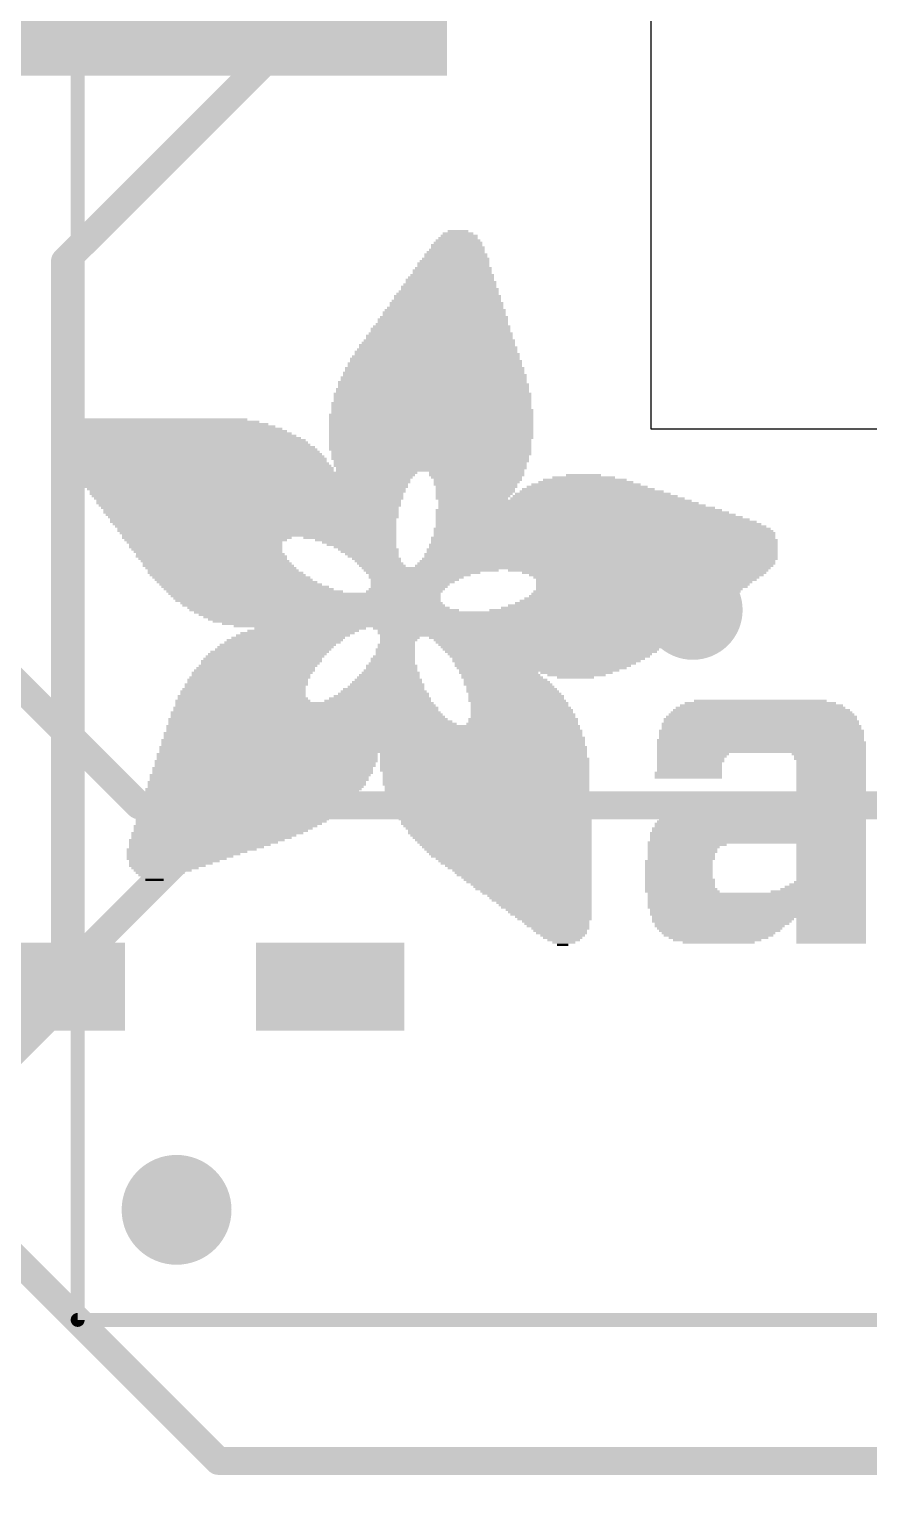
# Model space of a CAD drawing. Extents: x -26.8 to 26.8, y -26.8 to 26.8.
# Drawn here: x -14.04 to -6.4, y -15.56 to -2.08 of the extents above; entities that cross this region are included whole.
import ezdxf

# ---------------------------------------------------------------- set-up
doc = ezdxf.new("R2010")
doc.units = 0
for name, color, linetype in [('1', 12, 'CONTINUOUS'), ('16', 5, 'CONTINUOUS'), ('18', 110, 'CONTINUOUS'), ('20', 53, 'CONTINUOUS'), ('200', 40, 'CONTINUOUS'), ('22', 6, 'CONTINUOUS')]:
    doc.layers.add(name, color=color, linetype=linetype)

# ---------------------------------------------------------------- blocks, each defined once
blk = doc.blocks.new('RECT')
blk.add_solid([(-0.5, -0.5), (0.5, -0.5), (-0.5, 0.5), (0.5, 0.5)])
blk = doc.blocks.new('PIE')
at = {"const_width": 0.5}
blk.add_lwpolyline([(0, -0.25, 1), (0, 0.25, 1), (0, -0.25)], format="xyb", dxfattribs=at)
blk = doc.blocks.new('ROUNDV')
at = {"const_width": 0.5}
blk.add_lwpolyline([(0, -0.25, 1), (0, 0.25, 1), (0, -0.25)], format="xyb", dxfattribs=at)

msp = doc.modelspace()

# ---------------------------------------------------------------- linework, layer by layer
at = {"layer": '1', "const_width": 0.254}
for points in [[(-14.605, -7.581), (-13.042, -9.144)], [(-13.843, -10.795), (-12.192, -9.144)], [(-13.042, -9.144), (-12.192, -9.144)], [(-12.192, -9.144), (20.5994, -9.144)], [(-12.319, -15.113), (-16.129, -11.303)], [(-5.334, -15.113), (-12.319, -15.113)]]:
    msp.add_lwpolyline(points, dxfattribs=at)
at = {"layer": '1', "const_width": 0.127}
for points in [[(-13.042, -9.0805, 1), (-13.042, -9.2075)], [(-12.192, -9.0805, 1), (-12.192, -9.2075)], [(-12.1471, -9.1889, 1), (-12.2369, -9.0991)], [(-12.192, -9.2075, 1), (-12.192, -9.0805)], [(-13.0869, -9.1889, 1), (-12.9971, -9.0991)], [(-13.8879, -10.7501, 1), (-13.7981, -10.8399)], [(-12.319, -15.0495, 1), (-12.319, -15.1765)], [(-12.3639, -15.1579, 1), (-12.2741, -15.0681)]]:
    msp.add_lwpolyline(points, format="xyb", dxfattribs=at)
at = {"layer": '16', "const_width": 0.254}
for points in [[(-8.128, 1.397), (-13.716, -4.191)], [(-13.716, -4.191), (-13.716, -10.922)], [(-13.716, -10.922), (-17.526, -14.732)]]:
    msp.add_lwpolyline(points, dxfattribs=at)
at = {"layer": '16', "const_width": 0.127}
for points in [[(-13.6525, -4.191, 1), (-13.7795, -4.191)], [(-13.7609, -4.1461, 1), (-13.6711, -4.2359)], [(-13.7795, -10.922, 1), (-13.6525, -10.922)], [(-13.6711, -10.9669, 1), (-13.7609, -10.8771)]]:
    msp.add_lwpolyline(points, format="xyb", dxfattribs=at)
at = {"layer": '20'}
for p, q in [((-8.382, -0.889), (-8.382, -5.715)), ((-8.382, -5.715), (9.017, -5.715))]:
    msp.add_line(p, q, dxfattribs=at)
at = {"layer": '20', "const_width": 0.0254}
msp.add_lwpolyline([(0, -26.67, 1), (0, 26.67, 1), (0, -26.67)], format="xyb", dxfattribs=at)
at = {"layer": '22', "const_width": 0.127}
for points in [[(-13.6, 13.791), (-13.6, -13.829)], [(-13.6, -13.829), (13.6, -13.829)]]:
    msp.add_lwpolyline(points, dxfattribs=at)
at = {"layer": '22', "const_width": 0.0635}
for points in [[(-13.6, -13.7973, 1), (-13.6, -13.8608)], [(-13.6318, -13.829, 1), (-13.5683, -13.829)]]:
    msp.add_lwpolyline(points, format="xyb", dxfattribs=at)

# ---------------------------------------------------------------- block references
at = {"layer": '1', "yscale": 4.6, "rotation": 90}
msp.add_blockref('RECT', (-12.54, -2), dxfattribs=at)
at = {"layer": '1', "xscale": 1.35, "yscale": 0.8}
for p in [(-13.843, -10.795), (-11.303, -10.795)]:
    msp.add_blockref('RECT', p, dxfattribs=at)
at = {"layer": '1'}
msp.add_blockref('PIE', (-12.7, -12.827), dxfattribs=at)
at = {"layer": '18', "xscale": 0.9064, "yscale": 0.9064}
msp.add_blockref('ROUNDV', (-8.001, -7.366), dxfattribs=at)
msp.add_blockref('ROUNDV', (-8.001, -7.366), dxfattribs=at)
at = {"layer": '200'}
for p, xscale, yscale in [((-10.1384, -3.9158), 0.1905, 0.0211), ((-10.1498, -4.0428), 0.4674, 0.0211), ((-10.1384, -4.0217), 0.4445, 0.0211), ((-10.1384, -4.0005), 0.4039, 0.0213), ((-10.1384, -3.9793), 0.3581, 0.0211), ((-10.1283, -3.9582), 0.3378, 0.0211), ((-10.1384, -3.937), 0.2769, 0.0213), ((-10.16, -4.1698), 0.6147, 0.0211), ((-10.1587, -4.1275), 0.5715, 0.0213), ((-10.1587, -4.1487), 0.5715, 0.0211), ((-10.16, -4.1063), 0.5283, 0.0211), ((-10.1498, -4.0852), 0.508, 0.0211), ((-10.1397, -4.064), 0.4877, 0.0213), ((-10.1905, -4.318), 0.762, 0.0213), ((-10.1918, -4.2757), 0.7188, 0.0211), ((-10.1918, -4.2968), 0.7188, 0.0211), ((-10.1816, -4.2545), 0.6985, 0.0213), ((-10.1803, -4.2122), 0.6553, 0.0211), ((-10.1803, -4.2333), 0.6553, 0.0211), ((-10.1702, -4.191), 0.635, 0.0213), ((-10.2235, -4.4238), 0.8687, 0.0211), ((-10.2133, -4.445), 0.889, 0.0213), ((-10.2121, -4.4027), 0.8458, 0.0211), ((-10.2121, -4.3603), 0.8052, 0.0211), ((-10.2019, -4.3815), 0.8255, 0.0213), ((-10.2019, -4.3392), 0.7849, 0.0211), ((-10.2438, -4.572), 1.0363, 0.0213), ((-10.2438, -4.5932), 1.0363, 0.0211), ((-10.2438, -4.5508), 0.9957, 0.0211), ((-10.2337, -4.5085), 0.9754, 0.0213), ((-10.2337, -4.5297), 0.9754, 0.0211), ((-10.2337, -4.4873), 0.9296, 0.0211), ((-10.2235, -4.4662), 0.9093, 0.0211), ((-10.2756, -4.7202), 1.1862, 0.0211), ((-10.2654, -4.699), 1.1659, 0.0213), ((-10.2654, -4.6567), 1.1201, 0.0211), ((-10.2654, -4.6778), 1.1201, 0.0211), ((-10.2553, -4.6355), 1.0998, 0.0213), ((-10.2553, -4.6143), 1.0592, 0.0211), ((-10.2972, -4.8472), 1.3106, 0.0211), ((-10.2972, -4.8048), 1.27, 0.0211), ((-10.2972, -4.826), 1.27, 0.0213), ((-10.287, -4.7837), 1.2497, 0.0211), ((-10.2857, -4.7625), 1.2065, 0.0213), ((-10.2756, -4.7413), 1.1862, 0.0211), ((-10.3289, -4.9953), 1.4605, 0.0211), ((-10.3289, -4.953), 1.4199, 0.0213), ((-10.3187, -4.9742), 1.4402, 0.0211), ((-10.3175, -4.9318), 1.397, 0.0211), ((-10.3073, -4.9107), 1.3767, 0.0211), ((-10.3086, -4.8683), 1.3335, 0.0211), ((-10.3086, -4.8895), 1.3335, 0.0213), ((-10.3492, -5.1223), 1.5875, 0.0211), ((-10.3505, -5.08), 1.5443, 0.0213), ((-10.3391, -5.1012), 1.5672, 0.0211), ((-10.3403, -5.0588), 1.524, 0.0211), ((-10.3391, -5.0165), 1.4808, 0.0213), ((-10.3289, -5.0377), 1.5011, 0.0211), ((-10.3607, -5.2493), 1.6916, 0.0211), ((-10.3607, -5.207), 1.651, 0.0213), ((-10.3505, -5.2282), 1.6713, 0.0211), ((-10.3505, -5.1647), 1.6307, 0.0211), ((-10.3505, -5.1858), 1.6307, 0.0211), ((-10.3492, -5.1435), 1.5875, 0.0213), ((-10.3708, -5.3975), 1.7983, 0.0213), ((-10.3708, -5.3552), 1.7577, 0.0211), ((-10.3708, -5.3763), 1.7577, 0.0211), ((-10.3721, -5.2917), 1.7145, 0.0211), ((-10.3607, -5.3128), 1.7374, 0.0211), ((-10.3607, -5.334), 1.7374, 0.0213), ((-10.3607, -5.2705), 1.6916, 0.0213), ((-10.3823, -5.4822), 1.8212, 0.0211), ((-10.3823, -5.5033), 1.8212, 0.0211), ((-10.3823, -5.5245), 1.8212, 0.0213), ((-10.3708, -5.4187), 1.7983, 0.0211), ((-10.3708, -5.4398), 1.7983, 0.0211), ((-10.3708, -5.461), 1.7983, 0.0213), ((-12.7635, -5.6727), 1.7983, 0.0211), ((-12.7953, -5.6515), 1.6942, 0.0213), ((-12.827, -5.6303), 1.5443, 0.0211), ((-10.3823, -5.588), 1.8618, 0.0213), ((-10.3823, -5.6092), 1.8618, 0.0211), ((-10.3823, -5.6303), 1.8618, 0.0211), ((-10.3823, -5.6515), 1.8618, 0.0213), ((-10.3823, -5.6727), 1.8618, 0.0211), ((-10.3721, -5.5457), 1.8415, 0.0211), ((-10.3721, -5.5668), 1.8415, 0.0211), ((-12.6886, -5.7573), 2.0752, 0.0211), ((-12.6683, -5.7785), 2.1158, 0.0213), ((-12.6467, -5.7997), 2.159, 0.0211), ((-12.7216, -5.715), 1.9685, 0.0213), ((-12.7, -5.7362), 2.0117, 0.0211), ((-12.7432, -5.6938), 1.8847, 0.0211), ((-10.3823, -5.6938), 1.8618, 0.0211), ((-10.3823, -5.715), 1.8618, 0.0213), ((-10.3823, -5.7362), 1.8618, 0.0211), ((-10.3823, -5.7573), 1.8618, 0.0211), ((-10.3823, -5.7785), 1.8618, 0.0213), ((-10.3823, -5.7997), 1.8618, 0.0211), ((-12.6251, -5.842), 2.2428, 0.0213), ((-12.6149, -5.8632), 2.2631, 0.0211), ((-12.5832, -5.9055), 2.3266, 0.0213), ((-12.6352, -5.8208), 2.2225, 0.0211), ((-12.5933, -5.8843), 2.3063, 0.0211), ((-12.5616, -5.9267), 2.3292, 0.0211), ((-10.3924, -5.8208), 1.8415, 0.0211), ((-10.3924, -5.842), 1.8415, 0.0213), ((-10.3924, -5.8632), 1.8415, 0.0211), ((-10.3924, -5.8843), 1.8415, 0.0211), ((-10.3924, -5.9055), 1.8415, 0.0213), ((-10.3823, -5.9267), 1.8212, 0.0211), ((-12.5514, -5.9478), 2.3495, 0.0211), ((-12.5412, -5.969), 2.3698, 0.0213), ((-12.5197, -5.9902), 2.3724, 0.0211), ((-12.5197, -6.0113), 2.3724, 0.0211), ((-12.4993, -6.0325), 2.3724, 0.0213), ((-12.4778, -6.0537), 2.3698, 0.0211), ((-12.4562, -6.0748), 2.3724, 0.0211), ((-10.3823, -5.9478), 1.8212, 0.0211), ((-10.3924, -5.969), 1.8009, 0.0213), ((-10.3924, -5.9902), 1.8009, 0.0211), ((-10.381, -6.0113), 1.778, 0.0211), ((-10.3924, -6.0325), 1.7551, 0.0213), ((-10.3924, -6.0537), 1.7551, 0.0211), ((-10.3823, -6.0748), 1.7348, 0.0211), ((-12.4562, -6.096), 2.3724, 0.0213), ((-12.0637, -6.1172), 3.1115, 0.0211), ((-12.0752, -6.1595), 3.048, 0.0213), ((-12.065, -6.1383), 3.0683, 0.0211), ((-12.0752, -6.1807), 3.0074, 0.0211), ((-12.065, -6.2018), 2.987, 0.0211), ((-10.3924, -6.096), 1.7145, 0.0213), ((-9.9695, -6.1172), 0.8687, 0.0211), ((-9.9695, -6.1383), 0.8687, 0.0211), ((-9.9695, -6.1595), 0.828, 0.0213), ((-9.9581, -6.1807), 0.8052, 0.0211), ((-9.9695, -6.2018), 0.7823, 0.0211), ((-8.9751, -6.2018), 0.8661, 0.0211), ((-8.984, -6.1807), 0.762, 0.0211), ((-8.9954, -6.1595), 0.5715, 0.0213), ((-8.9954, -6.1383), 0.3175, 0.0211), ((-12.065, -6.223), 2.9413, 0.0213), ((-12.065, -6.2442), 2.9413, 0.0211), ((-12.065, -6.2653), 2.9007, 0.0211), ((-12.0536, -6.2865), 2.8778, 0.0213), ((-12.0637, -6.3077), 2.8575, 0.0211), ((-12.0536, -6.3288), 2.8372, 0.0211), ((-9.9797, -6.223), 0.762, 0.0213), ((-9.9695, -6.2442), 0.7417, 0.0211), ((-9.9797, -6.2653), 0.7214, 0.0211), ((-9.9797, -6.2865), 0.7214, 0.0213), ((-10.0013, -6.3288), 0.6782, 0.0211), ((-9.9911, -6.3077), 0.6985, 0.0211), ((-8.89, -6.3288), 1.5037, 0.0211), ((-8.9103, -6.3077), 1.4173, 0.0211), ((-8.9218, -6.2865), 1.3132, 0.0213), ((-8.9522, -6.2653), 1.2065, 0.0211), ((-8.9637, -6.2442), 1.1024, 0.0211), ((-8.9738, -6.223), 0.9957, 0.0213), ((-12.0434, -6.35), 2.8169, 0.0213), ((-12.0447, -6.3712), 2.7737, 0.0211), ((-12.0447, -6.3923), 2.7737, 0.0211), ((-12.0333, -6.4135), 2.7508, 0.0213), ((-12.0333, -6.4347), 2.7102, 0.0211), ((-12.0218, -6.4558), 2.6873, 0.0211), ((-12.0218, -6.477), 2.6873, 0.0213), ((-10.0114, -6.35), 0.6579, 0.0213), ((-9.0386, -6.4558), 2.6035, 0.0211), ((-9.0068, -6.477), 2.667, 0.0213), ((-9.1643, -6.3712), 2.3063, 0.0211), ((-9.1326, -6.3923), 2.3698, 0.0211), ((-9.1008, -6.4135), 2.4333, 0.0213), ((-9.0589, -6.4347), 2.5171, 0.0211), ((-8.8684, -6.35), 1.5875, 0.0213), ((-12.0117, -6.4982), 2.667, 0.0211), ((-12.0015, -6.5193), 2.6467, 0.0211), ((-12.0015, -6.5405), 2.606, 0.0213), ((-12.0015, -6.5617), 2.606, 0.0211), ((-11.9901, -6.5828), 2.5832, 0.0211), ((-11.9799, -6.604), 2.5629, 0.0213), ((-8.9116, -6.5405), 2.8575, 0.0213), ((-8.8367, -6.604), 3.0074, 0.0213), ((-8.9751, -6.4982), 2.7305, 0.0211), ((-8.9433, -6.5193), 2.794, 0.0211), ((-8.8798, -6.5617), 2.921, 0.0211), ((-8.8582, -6.5828), 2.9642, 0.0211), ((-11.9685, -6.6252), 2.54, 0.0211), ((-11.9685, -6.6463), 2.54, 0.0211), ((-11.9583, -6.6675), 2.5197, 0.0213), ((-11.9482, -6.6887), 2.4994, 0.0211), ((-12.4244, -6.7098), 1.5469, 0.0211), ((-12.4346, -6.731), 1.4808, 0.0213), ((-11.1227, -6.7098), 0.8484, 0.0211), ((-11.0693, -6.731), 0.7417, 0.0213), ((-8.8163, -6.7098), 3.1344, 0.0211), ((-8.8062, -6.731), 3.1547, 0.0213), ((-8.8151, -6.6463), 3.0912, 0.0211), ((-8.8265, -6.6252), 3.0683, 0.0211), ((-8.8049, -6.6675), 3.1115, 0.0213), ((-8.8049, -6.6887), 3.1115, 0.0211), ((-12.446, -6.7522), 1.4173, 0.0211), ((-12.4358, -6.7733), 1.397, 0.0211), ((-12.4358, -6.7945), 1.397, 0.0213), ((-12.4244, -6.8157), 1.3741, 0.0211), ((-12.4143, -6.8368), 1.3538, 0.0211), ((-12.3825, -6.8792), 1.3767, 0.0211), ((-12.3939, -6.858), 1.3538, 0.0213), ((-11.0376, -6.7522), 0.6782, 0.0211), ((-11.016, -6.7733), 0.635, 0.0211), ((-10.9842, -6.7945), 0.5715, 0.0213), ((-10.9538, -6.8157), 0.5512, 0.0211), ((-10.9423, -6.8368), 0.5283, 0.0211), ((-10.922, -6.858), 0.4877, 0.0213), ((-10.9106, -6.8792), 0.4648, 0.0211), ((-8.8367, -6.858), 3.2156, 0.0213), ((-8.8367, -6.8792), 3.2156, 0.0211), ((-8.8265, -6.8157), 3.1953, 0.0211), ((-8.8265, -6.8368), 3.1953, 0.0211), ((-8.8163, -6.7733), 3.175, 0.0211), ((-8.8163, -6.7945), 3.175, 0.0213), ((-8.8062, -6.7522), 3.1547, 0.0211), ((-12.3711, -6.9003), 1.3538, 0.0211), ((-12.3508, -6.9215), 1.3538, 0.0213), ((-12.3292, -6.9427), 1.3564, 0.0211), ((-12.319, -6.9638), 1.3767, 0.0211), ((-12.2974, -6.985), 1.3741, 0.0213), ((-12.2758, -7.0062), 1.3767, 0.0211), ((-10.8801, -6.9003), 0.4445, 0.0211), ((-10.8687, -6.9215), 0.4216, 0.0213), ((-10.8471, -6.9427), 0.4242, 0.0211), ((-10.8268, -6.9638), 0.4242, 0.0211), ((-9.1542, -6.985), 3.7236, 0.0213), ((-10.3823, -7.0062), 1.2268, 0.0211), ((-8.9002, -6.9638), 3.2614, 0.0211), ((-8.8786, -6.9427), 3.2588, 0.0211), ((-8.8684, -6.9215), 3.2385, 0.0213), ((-8.8481, -6.9003), 3.2385, 0.0211), ((-8.4976, -7.0062), 2.3698, 0.0211), ((-12.2555, -7.0273), 1.4173, 0.0211), ((-12.2339, -7.0485), 1.4199, 0.0213), ((-12.2022, -7.0697), 1.4376, 0.0211), ((-12.1806, -7.0908), 1.4402, 0.0211), ((-12.1501, -7.112), 1.4605, 0.0213), ((-12.1171, -7.1332), 1.4808, 0.0211), ((-12.0752, -7.1543), 1.524, 0.0211), ((-10.4559, -7.0273), 1.0389, 0.0211), ((-10.4877, -7.0485), 0.9296, 0.0213), ((-10.5194, -7.0697), 0.8661, 0.0211), ((-10.5512, -7.112), 0.762, 0.0213), ((-10.5728, -7.1332), 0.7188, 0.0211), ((-10.5829, -7.1543), 0.6985, 0.0211), ((-10.5308, -7.0908), 0.8026, 0.0211), ((-8.4442, -7.0273), 2.2225, 0.0211), ((-8.4239, -7.0485), 2.1361, 0.0213), ((-8.4239, -7.0697), 2.0549, 0.0211), ((-8.4557, -7.1332), 1.9456, 0.0211), ((-8.4239, -7.0908), 2.0091, 0.0211), ((-8.4442, -7.112), 1.9685, 0.0213), ((-8.4658, -7.1543), 1.9253, 0.0211), ((-12.0434, -7.1755), 1.5469, 0.0213), ((-11.9901, -7.1967), 1.6078, 0.0211), ((-11.5354, -7.2178), 2.4765, 0.0211), ((-11.5252, -7.239), 2.4562, 0.0213), ((-11.5138, -7.2602), 2.4333, 0.0211), ((-11.5037, -7.2813), 2.413, 0.0211), ((-10.6261, -7.1967), 0.6985, 0.0211), ((-10.6045, -7.1755), 0.696, 0.0213), ((-8.636, -7.2813), 1.8847, 0.0211), ((-8.5928, -7.2602), 1.8847, 0.0211), ((-8.5611, -7.239), 1.8618, 0.0213), ((-8.5293, -7.2178), 1.8847, 0.0211), ((-8.509, -7.1967), 1.8847, 0.0211), ((-8.4874, -7.1755), 1.8821, 0.0213), ((-11.4719, -7.3025), 2.3901, 0.0213), ((-11.4516, -7.3237), 2.3901, 0.0211), ((-11.4084, -7.3448), 2.3901, 0.0211), ((-11.3563, -7.366), 2.4536, 0.0213), ((-10.1905, -7.3872), 4.699, 0.0211), ((-10.1816, -7.4083), 4.6355, 0.0211), ((-8.8265, -7.366), 2.0523, 0.0213), ((-8.7617, -7.3448), 1.9685, 0.0211), ((-8.7097, -7.3237), 1.9456, 0.0211), ((-8.6665, -7.3025), 1.905, 0.0213), ((-10.1702, -7.4295), 4.572, 0.0213), ((-10.1702, -7.4507), 4.4856, 0.0211), ((-10.16, -7.4718), 4.4247, 0.0211), ((-10.1384, -7.493), 4.2951, 0.0213), ((-10.0965, -7.5142), 4.1707, 0.0211), ((-11.5468, -7.5565), 1.016, 0.0213), ((-11.4833, -7.5353), 1.016, 0.0211), ((-9.4717, -7.5353), 2.8804, 0.0211), ((-9.4717, -7.5565), 2.794, 0.0213), ((-11.7793, -7.6835), 1.0592, 0.0213), ((-11.7361, -7.6623), 1.0592, 0.0211), ((-11.7157, -7.6412), 1.0592, 0.0211), ((-11.684, -7.62), 1.0363, 0.0213), ((-11.6408, -7.5988), 1.0363, 0.0211), ((-11.5989, -7.5777), 1.0389, 0.0211), ((-9.4818, -7.5777), 2.7737, 0.0211), ((-10.6997, -7.6835), 0.3378, 0.0213), ((-10.6782, -7.6412), 0.3404, 0.0211), ((-9.4831, -7.5988), 2.7305, 0.0211), ((-10.668, -7.62), 0.3607, 0.0213), ((-10.6896, -7.6623), 0.3175, 0.0211), ((-9.2812, -7.62), 2.2454, 0.0213), ((-9.271, -7.6412), 2.1793, 0.0211), ((-9.2812, -7.6623), 2.1184, 0.0211), ((-9.2812, -7.6835), 2.0726, 0.0213), ((-11.9164, -7.8105), 1.0795, 0.0213), ((-11.8961, -7.7893), 1.0795, 0.0211), ((-11.8732, -7.7682), 1.0795, 0.0211), ((-11.8529, -7.747), 1.0795, 0.0213), ((-11.8212, -7.7258), 1.0566, 0.0211), ((-11.7996, -7.7047), 1.0592, 0.0211), ((-10.7315, -7.8105), 0.4013, 0.0213), ((-10.7213, -7.7893), 0.381, 0.0211), ((-10.7099, -7.7258), 0.3581, 0.0211), ((-10.7099, -7.747), 0.3581, 0.0213), ((-10.7099, -7.7682), 0.3581, 0.0211), ((-10.6997, -7.7047), 0.3378, 0.0211), ((-9.2812, -7.7047), 2.032, 0.0211), ((-9.2926, -7.7258), 1.9685, 0.0211), ((-9.2926, -7.747), 1.9279, 0.0213), ((-9.3027, -7.7682), 1.8618, 0.0211), ((-9.3027, -7.7893), 1.8212, 0.0211), ((-9.3129, -7.8105), 1.7551, 0.0213), ((-12.0117, -7.9375), 1.1024, 0.0213), ((-12.0231, -7.9587), 1.0795, 0.0211), ((-11.9901, -7.9163), 1.0998, 0.0211), ((-11.9799, -7.8952), 1.0795, 0.0211), ((-11.9596, -7.874), 1.0795, 0.0213), ((-11.9266, -7.8317), 1.0998, 0.0211), ((-11.9367, -7.8528), 1.0795, 0.0211), ((-10.7633, -7.9587), 0.5512, 0.0211), ((-10.7518, -7.9375), 0.5283, 0.0213), ((-10.7518, -7.9163), 0.4877, 0.0211), ((-10.7417, -7.874), 0.4674, 0.0213), ((-10.7417, -7.8952), 0.4674, 0.0211), ((-10.7417, -7.8528), 0.4216, 0.0211), ((-10.7315, -7.8317), 0.4013, 0.0211), ((-9.3332, -7.8317), 1.7145, 0.0211), ((-9.3447, -7.8528), 1.651, 0.0211), ((-9.3663, -7.874), 1.6078, 0.0213), ((-9.3764, -7.8952), 1.5469, 0.0211), ((-9.3993, -7.9163), 1.4605, 0.0211), ((-9.7688, -7.9375), 0.7214, 0.0213), ((-9.7473, -7.9587), 0.7188, 0.0211), ((-9.0589, -7.9375), 0.6579, 0.0213), ((-9.0589, -7.9587), 0.5309, 0.0211), ((-12.0853, -8.0857), 1.1227, 0.0211), ((-12.0752, -8.0645), 1.1024, 0.0213), ((-12.065, -8.0433), 1.1227, 0.0211), ((-12.0536, -8.001), 1.0998, 0.0213), ((-12.0536, -8.0222), 1.0998, 0.0211), ((-12.0333, -7.9798), 1.0998, 0.0211), ((-10.8153, -8.0857), 0.7417, 0.0211), ((-10.7937, -8.0645), 0.6985, 0.0213), ((-10.7836, -8.0433), 0.6782, 0.0211), ((-10.7848, -8.0222), 0.635, 0.0211), ((-10.7734, -8.001), 0.6121, 0.0213), ((-10.7734, -7.9798), 0.5715, 0.0211), ((-9.7358, -7.9798), 0.7417, 0.0211), ((-9.7053, -8.001), 0.762, 0.0213), ((-9.6939, -8.0222), 0.7849, 0.0211), ((-9.6837, -8.0433), 0.8052, 0.0211), ((-9.6622, -8.0645), 0.8026, 0.0213), ((-9.6507, -8.0857), 0.8255, 0.0211), ((-9.0691, -7.9798), 0.3378, 0.0211), ((-12.0968, -8.1915), 1.2268, 0.0213), ((-11.5354, -8.2127), 2.3495, 0.0211), ((-11.5252, -8.2338), 2.3698, 0.0211), ((-12.0968, -8.1703), 1.1862, 0.0211), ((-12.1069, -8.1492), 1.1659, 0.0211), ((-12.0955, -8.1068), 1.143, 0.0211), ((-12.0955, -8.128), 1.143, 0.0213), ((-10.8699, -8.1915), 0.9728, 0.0213), ((-10.8483, -8.1703), 0.9296, 0.0211), ((-10.8369, -8.1492), 0.8661, 0.0211), ((-10.8166, -8.128), 0.8255, 0.0213), ((-10.8153, -8.1068), 0.7823, 0.0211), ((-9.6406, -8.1068), 0.8458, 0.0211), ((-9.6203, -8.128), 0.8458, 0.0213), ((-9.6088, -8.1492), 0.8687, 0.0211), ((-9.6088, -8.1703), 0.8687, 0.0211), ((-9.5987, -8.1915), 0.889, 0.0213), ((-9.5783, -8.2127), 0.889, 0.0211), ((-9.5783, -8.2338), 0.889, 0.0211), ((-7.3762, -8.2338), 1.4834, 0.0211), ((-7.3863, -8.2127), 1.3767, 0.0211), ((-7.3876, -8.1915), 1.2065, 0.0213), ((-11.5037, -8.3608), 2.54, 0.0211), ((-11.5151, -8.3185), 2.4765, 0.0213), ((-11.5252, -8.2973), 2.4562, 0.0211), ((-11.5049, -8.3397), 2.4968, 0.0211), ((-11.524, -8.255), 2.413, 0.0213), ((-11.524, -8.2762), 2.413, 0.0211), ((-9.5453, -8.3608), 0.9957, 0.0211), ((-9.5669, -8.255), 0.9119, 0.0213), ((-9.5568, -8.2762), 0.9322, 0.0211), ((-9.5568, -8.2973), 0.9322, 0.0211), ((-9.5466, -8.3185), 0.9525, 0.0213), ((-9.5466, -8.3397), 0.9525, 0.0211), ((-7.3863, -8.3608), 1.7577, 0.0211), ((-7.3762, -8.3397), 1.7374, 0.0211), ((-7.3762, -8.3185), 1.6916, 0.0213), ((-7.3762, -8.2973), 1.651, 0.0211), ((-7.3762, -8.2762), 1.6104, 0.0211), ((-7.3863, -8.255), 1.5443, 0.0213), ((-10.9118, -8.4878), 3.81, 0.0211), ((-10.9106, -8.4243), 3.7668, 0.0211), ((-10.9106, -8.4455), 3.7668, 0.0213), ((-10.9004, -8.4667), 3.7871, 0.0211), ((-11.4821, -8.382), 2.5832, 0.0213), ((-11.4618, -8.4032), 2.6238, 0.0211), ((-9.5555, -8.4032), 1.016, 0.0211), ((-9.5453, -8.382), 0.9957, 0.0213), ((-7.3762, -8.4667), 1.8644, 0.0211), ((-7.3762, -8.4878), 1.8644, 0.0211), ((-7.3863, -8.4032), 1.7983, 0.0211), ((-7.3762, -8.4243), 1.8186, 0.0211), ((-7.3762, -8.4455), 1.8186, 0.0213), ((-7.3762, -8.382), 1.778, 0.0213), ((-10.9106, -8.6148), 3.8938, 0.0211), ((-10.9106, -8.636), 3.8938, 0.0213), ((-10.9106, -8.5513), 3.8532, 0.0211), ((-10.9106, -8.5725), 3.8532, 0.0213), ((-10.9106, -8.5937), 3.8532, 0.0211), ((-10.9118, -8.509), 3.81, 0.0213), ((-10.9004, -8.5302), 3.8329, 0.0211), ((-7.3762, -8.5725), 1.905, 0.0213), ((-7.3762, -8.5937), 1.905, 0.0211), ((-7.3762, -8.6148), 1.905, 0.0211), ((-7.3762, -8.636), 1.905, 0.0213), ((-7.3863, -8.5513), 1.8847, 0.0211), ((-7.3762, -8.509), 1.8644, 0.0213), ((-7.3762, -8.5302), 1.8644, 0.0211), ((-11.8847, -8.7418), 2.032, 0.0211), ((-11.8948, -8.763), 2.0117, 0.0213), ((-11.8745, -8.6783), 2.0117, 0.0211), ((-11.8745, -8.6995), 2.0117, 0.0213), ((-11.8745, -8.7207), 2.0117, 0.0211), ((-10.9106, -8.6572), 3.8938, 0.0211), ((-9.906, -8.6783), 1.8847, 0.0211), ((-9.906, -8.6995), 1.8847, 0.0213), ((-9.8958, -8.7207), 1.905, 0.0211), ((-9.8958, -8.7418), 1.905, 0.0211), ((-9.8958, -8.763), 1.905, 0.0213), ((-7.3762, -8.6572), 1.905, 0.0211), ((-8.0112, -8.6995), 0.635, 0.0213), ((-8.0328, -8.763), 0.5918, 0.0213), ((-8.001, -8.6783), 0.6553, 0.0211), ((-8.0213, -8.7207), 0.6147, 0.0211), ((-8.0213, -8.7418), 0.6147, 0.0211), ((-6.7628, -8.6783), 0.6782, 0.0211), ((-6.7513, -8.6995), 0.6553, 0.0213), ((-6.7513, -8.7207), 0.6553, 0.0211), ((-6.7412, -8.7418), 0.635, 0.0211), ((-6.7412, -8.763), 0.635, 0.0213), ((-11.938, -8.8688), 2.0117, 0.0211), ((-11.9482, -8.89), 1.9914, 0.0213), ((-11.9164, -8.8053), 2.0091, 0.0211), ((-11.9164, -8.8265), 2.0091, 0.0213), ((-11.9164, -8.8477), 2.0091, 0.0211), ((-11.8948, -8.7842), 2.0117, 0.0211), ((-9.8958, -8.7842), 1.905, 0.0211), ((-9.8958, -8.8053), 1.905, 0.0211), ((-9.8958, -8.8265), 1.905, 0.0213), ((-9.8844, -8.8477), 1.8821, 0.0211), ((-9.8844, -8.8688), 1.8821, 0.0211), ((-9.8844, -8.89), 1.8821, 0.0213), ((-8.0429, -8.8477), 0.6121, 0.0211), ((-8.0429, -8.8688), 0.6121, 0.0211), ((-8.0429, -8.89), 0.6121, 0.0213), ((-8.0328, -8.7842), 0.5918, 0.0211), ((-8.0328, -8.8053), 0.5918, 0.0211), ((-8.0328, -8.8265), 0.5918, 0.0213), ((-6.7412, -8.7842), 0.635, 0.0211), ((-6.7412, -8.8053), 0.635, 0.0211), ((-6.7412, -8.8265), 0.635, 0.0213), ((-6.7412, -8.8477), 0.635, 0.0211), ((-6.7412, -8.8688), 0.635, 0.0211), ((-6.7412, -8.89), 0.635, 0.0213), ((-12.0117, -9.017), 1.9456, 0.0213), ((-12.0117, -9.0382), 1.9456, 0.0211), ((-12.0002, -8.9958), 1.9685, 0.0211), ((-11.9698, -8.9323), 1.9888, 0.0211), ((-11.9698, -8.9535), 1.9888, 0.0213), ((-11.9799, -8.9747), 1.9685, 0.0211), ((-11.9482, -8.9112), 1.9914, 0.0211), ((-9.8844, -8.9112), 1.8821, 0.0211), ((-9.8844, -8.9323), 1.8821, 0.0211), ((-9.8844, -8.9535), 1.8821, 0.0213), ((-9.8742, -8.9747), 1.8618, 0.0211), ((-9.8742, -8.9958), 1.8618, 0.0211), ((-9.8742, -9.017), 1.8618, 0.0213), ((-9.8641, -9.0382), 1.8415, 0.0211), ((-6.7412, -8.9112), 0.635, 0.0211), ((-6.7412, -8.9323), 0.635, 0.0211), ((-6.7412, -8.9535), 0.635, 0.0213), ((-6.7412, -8.9747), 0.635, 0.0211), ((-6.7412, -8.9958), 0.635, 0.0211), ((-6.7412, -9.017), 0.635, 0.0213), ((-6.7412, -9.0382), 0.635, 0.0211), ((-12.0968, -9.1652), 1.8618, 0.0211), ((-12.0853, -9.144), 1.8847, 0.0213), ((-12.0333, -9.0593), 1.9482, 0.0211), ((-12.0434, -9.0805), 1.9279, 0.0213), ((-12.0548, -9.1017), 1.905, 0.0211), ((-12.065, -9.1228), 1.8847, 0.0211), ((-9.8641, -9.0593), 1.8415, 0.0211), ((-9.8641, -9.0805), 1.8415, 0.0213), ((-9.8527, -9.1017), 1.8186, 0.0211), ((-9.8527, -9.1228), 1.8186, 0.0211), ((-9.8425, -9.144), 1.7983, 0.0213), ((-9.8425, -9.1652), 1.7983, 0.0211), ((-7.3025, -9.1652), 1.7577, 0.0211), ((-7.62, -9.144), 1.0363, 0.0213), ((-7.6416, -9.1228), 0.8255, 0.0211), ((-7.6721, -9.1017), 0.4648, 0.0211), ((-6.7412, -9.0593), 0.635, 0.0211), ((-6.7412, -9.0805), 0.635, 0.0213), ((-6.7412, -9.1017), 0.635, 0.0211), ((-6.7412, -9.1228), 0.635, 0.0211), ((-6.7412, -9.144), 0.635, 0.0213), ((-12.192, -9.271), 1.7577, 0.0213), ((-12.2022, -9.2922), 1.7374, 0.0211), ((-12.1387, -9.2075), 1.8186, 0.0213), ((-12.1488, -9.2287), 1.7983, 0.0211), ((-12.159, -9.2498), 1.778, 0.0211), ((-12.1069, -9.1863), 1.8415, 0.0211), ((-9.8323, -9.1863), 1.778, 0.0211), ((-9.8209, -9.2075), 1.8009, 0.0213), ((-9.8095, -9.2287), 1.778, 0.0211), ((-9.8095, -9.2498), 1.778, 0.0211), ((-9.7993, -9.271), 1.7577, 0.0213), ((-9.7892, -9.2922), 1.7374, 0.0211), ((-7.3762, -9.2922), 1.905, 0.0211), ((-7.366, -9.2498), 1.8847, 0.0211), ((-7.366, -9.271), 1.8847, 0.0213), ((-7.3546, -9.2287), 1.8618, 0.0211), ((-7.3342, -9.2075), 1.8212, 0.0213), ((-7.3228, -9.1863), 1.7983, 0.0211), ((-12.3292, -9.398), 1.5646, 0.0213), ((-12.3609, -9.4192), 1.5011, 0.0211), ((-12.3812, -9.4403), 1.4605, 0.0211), ((-12.2758, -9.3557), 1.6307, 0.0211), ((-12.2555, -9.3345), 1.6713, 0.0213), ((-12.2974, -9.3768), 1.5875, 0.0211), ((-12.2238, -9.3133), 1.6942, 0.0211), ((-9.7892, -9.3133), 1.7374, 0.0211), ((-9.7777, -9.3345), 1.7145, 0.0213), ((-9.7676, -9.3557), 1.6942, 0.0211), ((-9.7574, -9.3768), 1.6739, 0.0211), ((-9.7574, -9.398), 1.6739, 0.0213), ((-9.746, -9.4192), 1.651, 0.0211), ((-9.7358, -9.4403), 1.6307, 0.0211), ((-7.4079, -9.398), 1.9685, 0.0213), ((-7.4079, -9.4192), 1.9685, 0.0211), ((-7.4079, -9.4403), 1.9685, 0.0211), ((-7.3978, -9.3557), 1.9482, 0.0211), ((-7.3978, -9.3768), 1.9482, 0.0211), ((-7.3863, -9.3133), 1.9253, 0.0211), ((-7.3863, -9.3345), 1.9253, 0.0213), ((-12.6048, -9.5673), 1.0998, 0.0211), ((-12.5628, -9.5462), 1.1836, 0.0211), ((-12.4257, -9.4615), 1.4173, 0.0213), ((-12.4562, -9.4827), 1.3564, 0.0211), ((-12.5197, -9.525), 1.2294, 0.0213), ((-12.4892, -9.5038), 1.2903, 0.0211), ((-9.7257, -9.4615), 1.6104, 0.0213), ((-9.7142, -9.4827), 1.5875, 0.0211), ((-9.7041, -9.5038), 1.5672, 0.0211), ((-9.6939, -9.525), 1.5469, 0.0213), ((-9.6825, -9.5462), 1.524, 0.0211), ((-9.6723, -9.5673), 1.5037, 0.0211), ((-7.4181, -9.4827), 1.9888, 0.0211), ((-8.0531, -9.5038), 0.7188, 0.0211), ((-8.095, -9.5462), 0.635, 0.0211), ((-8.095, -9.5673), 0.635, 0.0211), ((-8.0848, -9.525), 0.6553, 0.0213), ((-7.4079, -9.4615), 1.9685, 0.0213), ((-6.7412, -9.5038), 0.635, 0.0211), ((-6.7412, -9.525), 0.635, 0.0213), ((-6.7412, -9.5462), 0.635, 0.0211), ((-6.7412, -9.5673), 0.635, 0.0211), ((-12.6365, -9.5885), 1.0363, 0.0213), ((-12.6683, -9.6097), 0.9728, 0.0211), ((-12.7, -9.6308), 0.9093, 0.0211), ((-12.7216, -9.652), 0.8255, 0.0213), ((-12.7533, -9.6732), 0.762, 0.0211), ((-12.7851, -9.6943), 0.6985, 0.0211), ((-12.8054, -9.7155), 0.6121, 0.0213), ((-9.6622, -9.5885), 1.4834, 0.0213), ((-9.652, -9.6097), 1.463, 0.0211), ((-9.6304, -9.6308), 1.4199, 0.0211), ((-9.619, -9.652), 1.397, 0.0213), ((-9.6088, -9.6732), 1.3767, 0.0211), ((-9.5885, -9.6943), 1.336, 0.0211), ((-9.5771, -9.7155), 1.3132, 0.0213), ((-8.128, -9.652), 0.6147, 0.0213), ((-8.128, -9.6732), 0.6147, 0.0211), ((-8.128, -9.6943), 0.6147, 0.0211), ((-8.128, -9.7155), 0.6147, 0.0213), ((-8.1064, -9.5885), 0.6121, 0.0213), ((-8.1064, -9.6097), 0.6121, 0.0211), ((-8.1064, -9.6308), 0.6121, 0.0211), ((-6.7412, -9.5885), 0.635, 0.0213), ((-6.7412, -9.6097), 0.635, 0.0211), ((-6.7412, -9.6308), 0.635, 0.0211), ((-6.7412, -9.652), 0.635, 0.0213), ((-6.7412, -9.6732), 0.635, 0.0211), ((-6.7412, -9.6943), 0.635, 0.0211), ((-6.7412, -9.7155), 0.635, 0.0213), ((-12.827, -9.7367), 0.5283, 0.0211), ((-12.8486, -9.7578), 0.4445, 0.0211), ((-12.8689, -9.779), 0.3581, 0.0213), ((-12.8905, -9.8002), 0.2743, 0.0211), ((-12.9007, -9.8213), 0.1676, 0.0211), ((-9.5555, -9.7367), 1.27, 0.0211), ((-9.5453, -9.7578), 1.2497, 0.0211), ((-9.5352, -9.779), 1.2294, 0.0213), ((-9.5136, -9.8002), 1.1862, 0.0211), ((-9.5034, -9.8213), 1.1659, 0.0211), ((-9.492, -9.8425), 1.143, 0.0213), ((-8.128, -9.7367), 0.6147, 0.0211), ((-8.128, -9.7578), 0.6147, 0.0211), ((-8.128, -9.779), 0.6147, 0.0213), ((-8.128, -9.8002), 0.6147, 0.0211), ((-8.1178, -9.8213), 0.635, 0.0211), ((-8.1178, -9.8425), 0.635, 0.0213), ((-6.7513, -9.8425), 0.6553, 0.0213), ((-6.7412, -9.7367), 0.635, 0.0211), ((-6.7412, -9.7578), 0.635, 0.0211), ((-6.7412, -9.779), 0.635, 0.0213), ((-6.7412, -9.8002), 0.635, 0.0211), ((-6.7412, -9.8213), 0.635, 0.0211), ((-9.4717, -9.8637), 1.1024, 0.0211), ((-9.4602, -9.8848), 1.0795, 0.0211), ((-9.4501, -9.906), 1.0592, 0.0213), ((-9.4285, -9.9272), 1.016, 0.0211), ((-9.4183, -9.9483), 0.9957, 0.0211), ((-9.3967, -9.9695), 0.9525, 0.0213), ((-8.1064, -9.906), 0.6579, 0.0213), ((-8.1178, -9.8637), 0.635, 0.0211), ((-8.1178, -9.8848), 0.635, 0.0211), ((-8.0962, -9.9272), 0.6782, 0.0211), ((-7.4181, -9.9483), 1.9888, 0.0211), ((-7.4181, -9.9695), 1.9888, 0.0213), ((-6.858, -9.9272), 0.8687, 0.0211), ((-6.8148, -9.906), 0.7823, 0.0213), ((-6.7945, -9.8848), 0.7417, 0.0211), ((-6.7729, -9.8637), 0.6985, 0.0211), ((-9.3866, -9.9907), 0.9322, 0.0211), ((-9.3764, -10.0118), 0.9119, 0.0211), ((-9.3548, -10.033), 0.8687, 0.0213), ((-9.3447, -10.0542), 0.8484, 0.0211), ((-9.3332, -10.0753), 0.8255, 0.0211), ((-9.3129, -10.0965), 0.7849, 0.0213), ((-9.3015, -10.1177), 0.762, 0.0211), ((-7.4181, -9.9907), 1.9888, 0.0211), ((-7.4181, -10.0118), 1.9888, 0.0211), ((-7.4181, -10.033), 1.9888, 0.0213), ((-7.4181, -10.0542), 1.9888, 0.0211), ((-7.4181, -10.0753), 1.9888, 0.0211), ((-7.4079, -10.0965), 1.9685, 0.0213), ((-7.4079, -10.1177), 1.9685, 0.0211), ((-9.2913, -10.1388), 0.7417, 0.0211), ((-9.2697, -10.16), 0.6985, 0.0213), ((-9.2596, -10.1812), 0.6782, 0.0211), ((-9.2494, -10.2023), 0.6121, 0.0211), ((-9.2393, -10.2235), 0.5918, 0.0213), ((-9.2291, -10.2447), 0.5715, 0.0211), ((-7.4079, -10.1388), 1.9685, 0.0211), ((-7.3978, -10.16), 1.9482, 0.0213), ((-7.7254, -10.1812), 1.2929, 0.0211), ((-7.7368, -10.2023), 1.27, 0.0211), ((-7.7356, -10.2235), 1.2268, 0.0213), ((-7.7572, -10.2447), 1.1836, 0.0211), ((-6.7412, -10.1812), 0.635, 0.0211), ((-6.7412, -10.2023), 0.635, 0.0211), ((-6.7412, -10.2235), 0.635, 0.0213), ((-6.7412, -10.2447), 0.635, 0.0211), ((-9.2075, -10.2658), 0.5283, 0.0211), ((-9.2075, -10.287), 0.4877, 0.0213), ((-9.1961, -10.3082), 0.4648, 0.0211), ((-9.1859, -10.3293), 0.4039, 0.0211), ((-9.1859, -10.3505), 0.3581, 0.0213), ((-9.1758, -10.3717), 0.2972, 0.0211), ((-7.7572, -10.2658), 1.143, 0.0211), ((-7.7572, -10.287), 1.1024, 0.0213), ((-7.7673, -10.3082), 1.0363, 0.0211), ((-7.7673, -10.3293), 0.9957, 0.0211), ((-7.7673, -10.3505), 0.9093, 0.0213), ((-7.7788, -10.3717), 0.8052, 0.0211), ((-6.7412, -10.2658), 0.635, 0.0211), ((-6.7412, -10.287), 0.635, 0.0213), ((-6.7412, -10.3082), 0.635, 0.0211), ((-6.7412, -10.3293), 0.635, 0.0211), ((-6.7412, -10.3505), 0.635, 0.0213), ((-6.7412, -10.3717), 0.635, 0.0211), ((-9.1758, -10.3928), 0.2108, 0.0211), ((-9.1859, -10.414), 0.1041, 0.0213), ((-7.7673, -10.3928), 0.6553, 0.0211), ((-6.7412, -10.3928), 0.635, 0.0211)]:
    msp.add_blockref('RECT', p, dxfattribs=dict(at, xscale=xscale, yscale=yscale))

doc.saveas('drawing.dxf')
